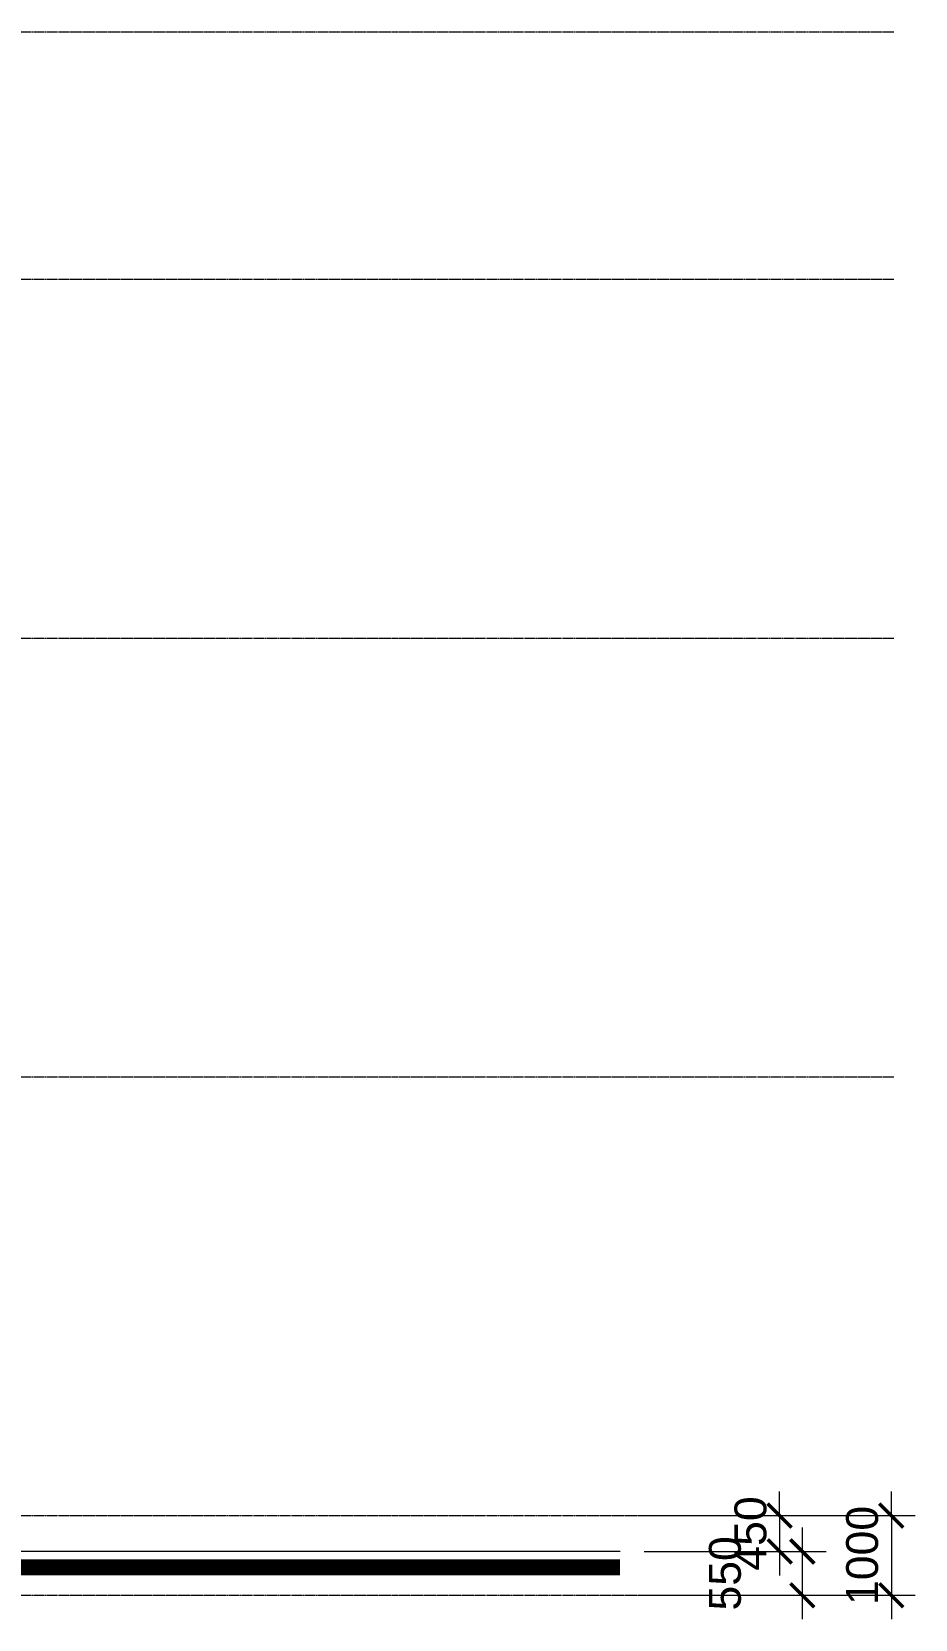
# Model space of a CAD drawing. Header units: millimetres. Extents: x -10599 to 108788, y -9455 to 93550.
# Drawn here: x 97712 to 108788, y -1300 to 18600 of the extents above; entities that cross this region are included whole.
import ezdxf

# ---------------------------------------------------------------- set-up
doc = ezdxf.new("R2010")
doc.units = ezdxf.units.MM
doc.linetypes.add('Centre', pattern=[31.75, 6.35, -4.7625, 15.875, -4.7625])
for name, color, linetype, lineweight in [('DIM', 1, 'Continuous', 5), ('NET CAT', 3, 'Continuous', 5), ('TRUC', 225, 'Continuous', 5)]:
    doc.layers.add(name, color=color, linetype=linetype, lineweight=lineweight)
doc.styles.add('TA1', font='arial_1.ttf')
doc.dimstyles.new('D_200_KTx2', dxfattribs={"dimtxt": 400, "dimasz": 300, "dimexe": 300, "dimexo": 300, "dimgap": 160, "dimtad": 1, "dimdec": 0, "dimzin": 9, "dimtxsty": 'TA1', "dimblk": 'ARCHTICK', "dimcen": 1, "dimdle": 300, "dimclrd": 256, "dimclre": 256, "dimclrt": 7, "dimadec": 0, "dimazin": 0, "dimtfac": 1, "dimtdec": 0, "dimtix": 1, "dimtmove": 1, "dimatfit": 3, "dimldrblk": 'ARCHTICK', "dimfxl": 1, "dimtolj": 1, "dimtzin": 0, "dimlwd": -1, "dimlwe": -1, "dimarcsym": 0})

# ---------------------------------------------------------------- blocks, each defined once
blk = doc.blocks.new('_ARCHTICK')
at = {"color": 0, "linetype": 'ByBlock', "const_width": 0.15}
blk.add_lwpolyline([(-0.5, -0.5), (0.5, 0.5)], dxfattribs=at)
blk = doc.blocks.new('*D311')
at = {"layer": 'Defpoints', "color": 0, "transparency": 16777216}
for p in [(105088, 0), (105088, -450), (107088, -450)]:
    blk.add_point(p, dxfattribs=at)
at = {"layer": 'DIM', "transparency": 16777216}
for p, q in [((107088, 0), (107088, 300)), ((105388, 0), (107388, 0)), ((107088, 0), (107088, -450)), ((105388, -450), (107388, -450)), ((107088, -450), (107088, -750))]:
    blk.add_line(p, q, dxfattribs=at)
at = {"layer": 'DIM', "transparency": 16777216, "xscale": 300, "yscale": 300, "zscale": 300}
for p, rotation in [((107088, 0), 270), ((107088, -450), 90)]:
    blk.add_blockref('_ARCHTICK', p, dxfattribs=dict(at, rotation=rotation))
at = {"layer": 'DIM', "color": 7, "transparency": 16777216, "insert": (106724, -225), "char_height": 400, "attachment_point": 5, "rotation": 90, "style": 'TA1'}
blk.add_mtext('\\A1;450', dxfattribs=at)
blk = doc.blocks.new('*D312')
at = {"layer": 'Defpoints', "color": 0, "transparency": 16777216}
for p in [(105088, -450), (105372, -1000), (107372, -1000)]:
    blk.add_point(p, dxfattribs=at)
at = {"layer": 'DIM', "transparency": 16777216}
for p, q in [((107372, -150), (107372, -1300)), ((105388, -450), (107672, -450)), ((105672, -1000), (107672, -1000))]:
    blk.add_line(p, q, dxfattribs=at)
at = {"layer": 'DIM', "transparency": 16777216, "xscale": 300, "yscale": 300, "zscale": 300}
for p, rotation in [((107372, -450), 90), ((107372, -1000), 270)]:
    blk.add_blockref('_ARCHTICK', p, dxfattribs=dict(at, rotation=rotation))
at = {"layer": 'DIM', "color": 7, "transparency": 16777216, "insert": (106404, -725), "char_height": 400, "attachment_point": 5, "rotation": 90, "style": 'TA1'}
blk.add_mtext('\\A1;550', dxfattribs=at)
blk = doc.blocks.new('*D313')
at = {"layer": 'Defpoints', "color": 0, "transparency": 16777216}
for p in [(105088, 0), (105088, -1000), (108488, -1000)]:
    blk.add_point(p, dxfattribs=at)
at = {"layer": 'DIM', "transparency": 16777216}
for p, q in [((108488, 0), (108488, 300)), ((105388, 0), (108788, 0)), ((108488, 0), (108488, -1000)), ((105388, -1000), (108788, -1000)), ((108488, -1000), (108488, -1300))]:
    blk.add_line(p, q, dxfattribs=at)
at = {"layer": 'DIM', "transparency": 16777216, "xscale": 300, "yscale": 300, "zscale": 300}
for p, rotation in [((108488, 0), 270), ((108488, -1000), 90)]:
    blk.add_blockref('_ARCHTICK', p, dxfattribs=dict(at, rotation=rotation))
at = {"layer": 'DIM', "color": 7, "transparency": 16777216, "insert": (108124, -500), "char_height": 400, "attachment_point": 5, "rotation": 90, "style": 'TA1'}
blk.add_mtext('\\A1;1000', dxfattribs=at)

msp = doc.modelspace()

# ---------------------------------------------------------------- linework, layer by layer
at = {"layer": 'NET CAT', "const_width": 200}
msp.add_lwpolyline([(105087.8, -650), (-10499.5, -650)], dxfattribs=at)
at = {"layer": 'NET CAT'}
msp.add_lwpolyline([(105087.8, -450), (-10499.5, -450)], dxfattribs=at)
at = {"layer": 'TRUC', "linetype": 'Centre'}
for p, q in [((-10499.5, 18600), (108517.8, 18600)), ((-10499.5, 15500), (108517.8, 15500)), ((-10499.5, 11000), (108517.8, 11000)), ((-10499.5, 5500), (108517.8, 5500)), ((-10499.5, 0), (108517.8, 0)), ((-10499.5, -1000), (108517.8, -1000))]:
    msp.add_line(p, q, dxfattribs=at)

# ---------------------------------------------------------------- dimensions: what is measured, and where the dimension line sits
at = {"layer": 'DIM'}
for base, p2, picture, middle in [((107087.8, -450), (105087.8, -450), '*D311', (106723.6, -225)), ((108487.8, -1000), (105087.8, -1000), '*D313', (108123.6, -500))]:
    dim = msp.add_linear_dim(base=base, p1=(105087.8, 0), p2=p2, angle=90, dimstyle='D_200_KTx2', dxfattribs=at)
    dim.commit()
    dim.dimension.update_dxf_attribs({"geometry": picture, "text_midpoint": middle})
dim = msp.add_linear_dim(base=(107372, -1000), p1=(105087.8, -450), p2=(105372, -1000), angle=90, dimstyle='D_200_KTx2', dxfattribs=at)
dim.commit()
dim.dimension.update_dxf_attribs({"geometry": '*D312', "text_midpoint": (106768.4, -725), "dimtype": 160})

doc.saveas('drawing.dxf')
